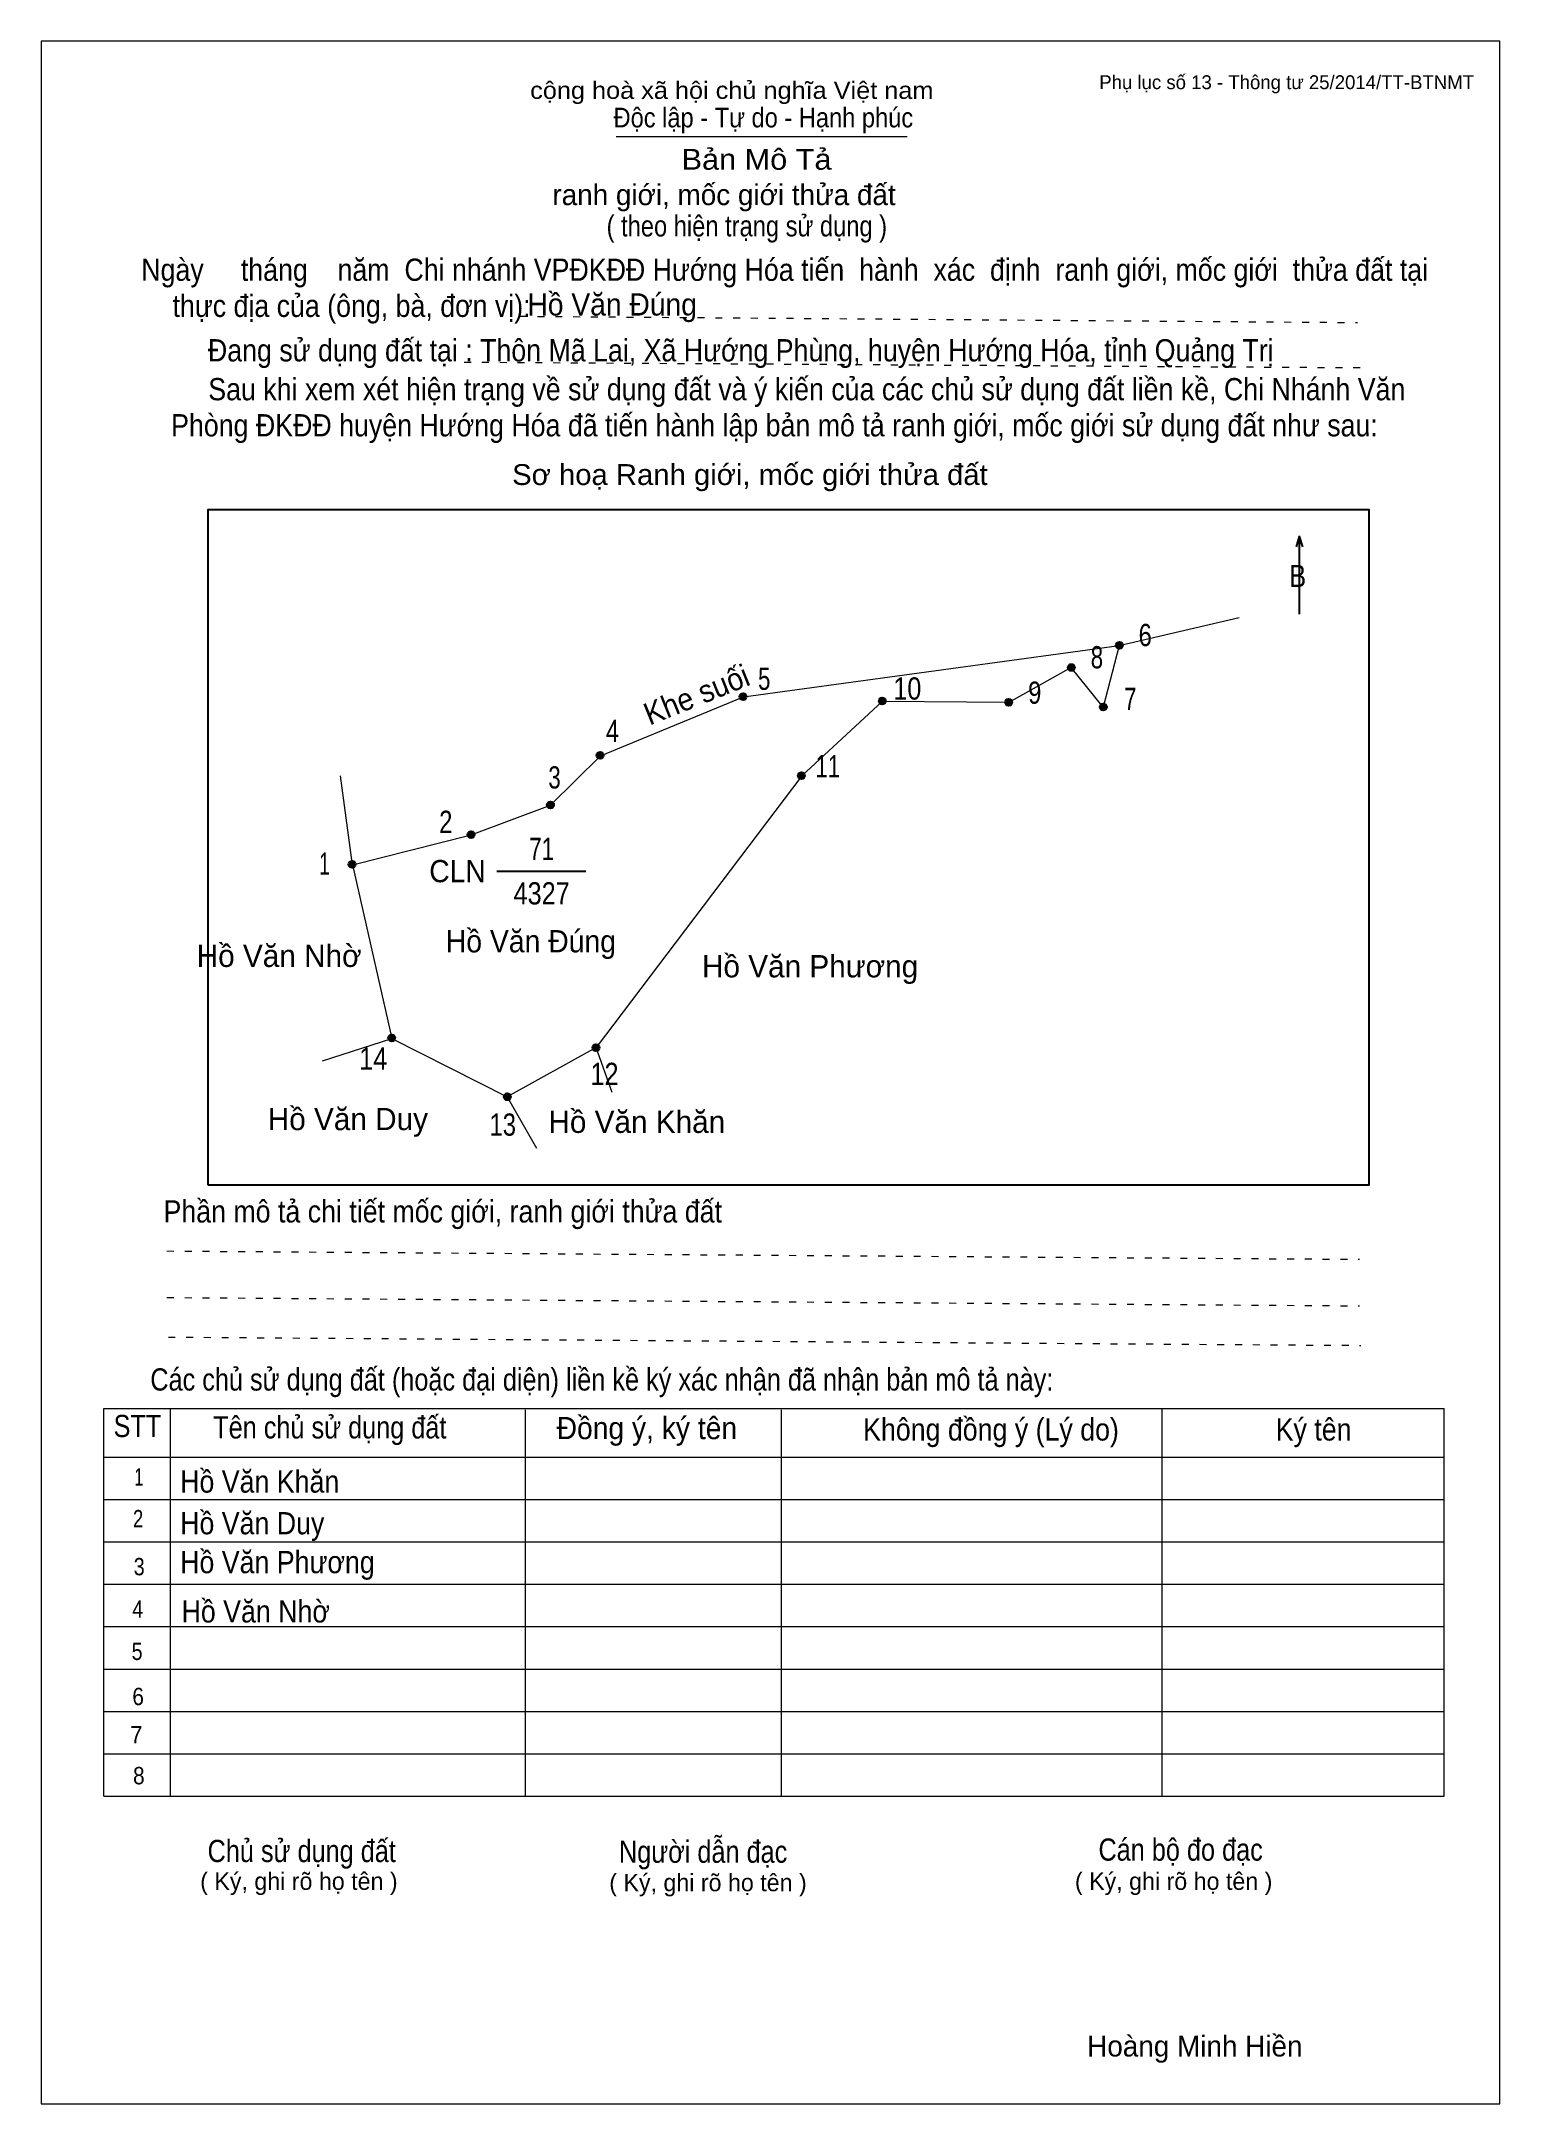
# Model space of a CAD drawing. Header units: centimetres. Extents: x 0 to 21, y 0 to 29.7.
import ezdxf
from ezdxf.enums import TextEntityAlignment as Align

# ---------------------------------------------------------------- set-up
doc = ezdxf.new("R2010")
doc.units = ezdxf.units.CM
doc.header["$LTSCALE"] = 0.13
doc.linetypes.add('DOTTED', pattern=[1.5, 0.3, -1.2])
for name, color, linetype, lineweight in [('1', 7, 'Continuous', 13), ('32', 7, 'Continuous', 25), ('33', 7, 'Continuous', 25), ('6', 7, 'Continuous', 13), ('62', 7, 'Continuous', 13)]:
    doc.layers.add(name, color=color, linetype=linetype, lineweight=lineweight)
for name, color, linetype in [('2', 7, 'Continuous'), ('34', 7, 'Continuous'), ('63', 7, 'Continuous')]:
    doc.layers.add(name, color=color, linetype=linetype)

msp = doc.modelspace()

# ---------------------------------------------------------------- hatches: boundary and pattern name
at = {"layer": '32'}
for points in [[(15.574, 21, 1), (15.474, 21, 1)], [(14.8807, 20.6823, 1), (14.7807, 20.6823, 1)], [(10.1557, 20.2625, 1), (10.0557, 20.2625, 1)], [(12.1598, 20.1982, 1), (12.0598, 20.1982, 1)], [(13.979, 20.1796, 1), (13.879, 20.1796, 1)], [(15.342, 20.1132, 1), (15.242, 20.1132, 1)], [(8.0959, 19.4171, 1), (7.9959, 19.4171, 1)], [(10.9946, 19.1237, 1), (10.8946, 19.1237, 1)], [(7.3819, 18.7032, 1), (7.2819, 18.7032, 1)], [(6.2395, 18.2748, 1), (6.1395, 18.2748, 1)], [(4.526, 17.8464, 1), (4.426, 17.8464, 1)], [(5.0972, 15.3475, 1), (4.9972, 15.3475, 1)], [(8.0373, 15.209, 1), (7.9373, 15.209, 1)], [(6.76, 14.5, 1), (6.66, 14.5, 1)]]:
    msp.add_hatch(color=256, dxfattribs=at).paths.add_polyline_path(points)

# ---------------------------------------------------------------- linework, layer by layer
at = {"layer": '1'}
msp.add_lwpolyline([(21, 0), (21, 29.7), (0, 29.7), (0, 0)], close=True, dxfattribs=at)
at = {"layer": '32'}
for centre in [(15.524, 21), (14.8307, 20.6823), (10.1057, 20.2625), (12.1098, 20.1982), (13.929, 20.1796), (15.292, 20.1132), (8.0459, 19.4171), (10.9446, 19.1237), (7.3319, 18.7032), (6.1895, 18.2748), (4.476, 17.8464), (5.0472, 15.3475), (7.9873, 15.209), (6.71, 14.5)]:
    msp.add_circle(centre, 0.05, dxfattribs=at)
at = {"layer": '33'}
msp.add_line((6.56, 17.75), (7.84, 17.75), dxfattribs=at)
at = {"layer": '6'}
for p, q in [((15.52, 21), (17.25, 21.4)), ((10.11, 20.26), (15.52, 21)), ((15.52, 21), (15.29, 20.11)), ((4.48, 17.84), (4.31, 19.12)), ((10.95, 19.12), (7.99, 15.21)), ((4.05, 15.02), (5.05, 15.34)), ((7.99, 15.21), (6.71, 14.5)), ((8.22, 14.56), (7.99, 15.21)), ((6.71, 14.5), (7.13, 13.76))]:
    msp.add_line(p, q, dxfattribs=at)
for points in [[(15.29, 20.11), (14.83, 20.68), (13.93, 20.18), (12.11, 20.19), (10.95, 19.12)], [(4.48, 17.84), (6.19, 18.27), (7.33, 18.7), (8.05, 19.41), (10.11, 20.26)], [(4.48, 17.84), (5.05, 15.34), (6.71, 14.5)]]:
    msp.add_lwpolyline(points, dxfattribs=at)
at = {"layer": '62'}
for p, q in [((8.28, 28.33), (12.47, 28.33)), ((0.9, 10.01), (20.2, 10.01)), ((0.9, 4.43), (0.9, 10.01)), ((1.86, 4.43), (1.86, 10.01)), ((6.97, 4.43), (6.97, 9.99)), ((10.66, 4.43), (10.66, 9.99)), ((16.14, 4.43), (16.14, 10.01)), ((20.2, 4.43), (20.2, 10.01)), ((0.9, 9.31), (20.2, 9.31)), ((0.9, 8.7), (20.2, 8.7)), ((0.9, 8.09), (20.2, 8.09)), ((0.9, 7.48), (20.2, 7.48)), ((0.9, 6.87), (20.2, 6.87)), ((0.9, 6.26), (20.2, 6.26)), ((0.9, 5.65), (20.2, 5.65)), ((0.9, 5.04), (20.2, 5.04)), ((0.9, 4.43), (20.2, 4.43))]:
    msp.add_line(p, q, dxfattribs=at)
at = {"layer": '62', "linetype": 'DOTTED'}
for p, q in [((6.89, 25.74), (18.95, 25.65)), ((6.09, 25.08), (19.04, 25)), ((1.81, 12.28), (18.98, 12.16)), ((1.81, 11.61), (18.98, 11.49)), ((1.83, 11.04), (19, 10.92))]:
    msp.add_line(p, q, dxfattribs=at)
at = {"layer": '62', "lineweight": 25}
for p, q in [((18.11, 22.58), (18.11, 21.45)), ((18.11, 22.57), (18.07, 22.42)), ((18.11, 22.57), (18.16, 22.42))]:
    msp.add_line(p, q, dxfattribs=at)
msp.add_lwpolyline([(2.4, 13.23), (19.12, 13.23), (19.12, 22.95), (2.4, 22.95)], close=True, dxfattribs=at)

# ---------------------------------------------------------------- texts
at = {"layer": '2', "width": 0.95}
msp.add_text('Khe suối', height=0.3212, rotation=22.006, dxfattribs=at).set_placement((9.4948, 20.141), align=Align.CENTER)
msp.add_text('Hồ Văn Đúng', height=0.3212, dxfattribs=at).set_placement((7.05, 16.58), align=Align.CENTER)
at = {"layer": '32'}
for s, width, p in [('6', 0.8, (15.895, 20.99)), ('8', 0.75, (15.2, 20.67)), ('5', 0.75, (10.41, 20.36)), ('10', 0.85, (12.47, 20.22)), ('9', 0.8, (14.305, 20.16)), ('7', 0.75, (15.68, 20.07)), ('4', 0.8, (8.225, 19.61)), ('11', 0.75, (11.325, 19.1)), ('3', 0.75, (7.39, 18.94)), ('2', 0.8, (5.825, 18.3)), ('1', 0.65, (4.08, 17.7)), ('14', 0.85, (4.78, 14.89)), ('12', 0.85, (8.11, 14.67)), ('13', 0.8, (6.645, 13.94))]:
    msp.add_text(s, height=0.32, dxfattribs=dict(at, width=width)).set_placement(p, align=Align.CENTER)
at = {"layer": '33'}
for s, width, p in [('71', 0.75, (7.205, 17.91)), ('4327', 0.85, (7.205, 17.27))]:
    msp.add_text(s, height=0.32, dxfattribs=dict(at, width=width)).set_placement(p, align=Align.CENTER)
at = {"layer": '33', "width": 0.95}
msp.add_text('CLN', height=0.32, dxfattribs=at).set_placement((6.4, 17.59), align=Align.RIGHT)
at = {"layer": '33'}
for s, p in [('Hồ Văn Nhờ', (3.425, 16.37)), ('Hồ Văn Phương', (11.07, 16.22)), ('Hồ Văn Phương', (11.07, 16.22)), ('Hồ Văn Duy', (4.415, 14.02)), ('Hồ Văn Khăn', (8.575, 13.98))]:
    msp.add_text(s, height=0.32, dxfattribs=at).set_placement(p, align=Align.CENTER)
at = {"layer": '34'}
for s, width, p in [('Hồ Văn Đúng', 0.95, (7, 25.75)), ('Hồ Văn Khăn', 0.9, (2, 8.8)), ('Hồ Văn Duy', 0.9, (2, 8.2)), ('Hồ Văn Phương', 0.9, (2, 7.64)), ('Hồ Văn Nhờ', 0.9, (2.02, 6.93))]:
    msp.add_text(s, height=0.32, dxfattribs=dict(at, width=width)).set_placement(p)
at = {"layer": '62'}
for s, height, width, p in [('cộng hoà xã hội chủ nghĩa Việt nam', 0.2474, 1.1, (7.04, 28.87)), ('Độc lập - Tự do - Hạnh phúc', 0.2828, 0.9, (8.24, 28.46)), ('Bản Mô Tả', 0.3, 1.1, (9.22, 27.85)), ('( theo hiện trạng sử dụng )', 0.3, 0.85, (8.14, 26.89)), ('Ngày     tháng    năm  Chi nhánh VPĐKĐĐ Hướng Hóa tiến  hành  xác  định  ranh giới, mốc giới  thửa đất tại ', 0.32, 0.9, (1.44, 26.25)), ('thực địa của (ông, bà, đơn vị): ', 0.32, 0.9, (1.89, 25.73)), ('Đang sử dụng đất tại : Thôn Mã Lai, Xã Hướng Phùng, huyện Hướng Hóa, tỉnh Quảng Trị', 0.32, 0.9, (2.4, 25.09)), ('     Sau khi xem xét hiện trạng về sử dụng đất và ý kiến của các chủ sử dụng đất liền kề, Chi Nhánh Văn ', 0.32, 0.9, (1.87, 24.53)), ('Phòng ĐKĐĐ huyện Hướng Hóa đã tiến hành lập bản mô tả ranh giới, mốc giới sử dụng đất như sau:', 0.32, 0.9, (1.87, 24.01)), ('Sơ hoạ Ranh giới, mốc giới thửa đất', 0.3, 1.05, (6.78, 23.31)), ('B', 0.32, 0.85, (17.97, 21.84)), ('Phần mô tả chi tiết mốc giới, ranh giới thửa đất ', 0.32, 0.9, (1.76, 12.69)), ('Các chủ sử dụng đất (hoặc đại diện) liền kề ký xác nhận đã nhận bản mô tả này:', 0.32, 0.85, (1.57, 10.27))]:
    msp.add_text(s, height=height, dxfattribs=dict(at, width=width)).set_placement(p)
msp.add_text('ranh giới, mốc giới thửa đất', height=0.3, dxfattribs=at).set_placement((7.36, 27.34))
for s, height, width, p in [('STT', 0.32, 0.85, (1.385, 9.6)), ('Tên chủ sử dụng đất', 0.32, 0.85, (4.155, 9.58)), ('Đồng ý, ký tên', 0.32, 0.95, (8.72, 9.57)), ('Không đồng ý (Lý do)', 0.32, 0.9, (13.675, 9.55)), ('Ký tên', 0.32, 0.9, (18.32, 9.55)), ('1', 0.25, 0.7, (1.405, 8.9)), ('2', 0.25, 0.8, (1.395, 8.3)), ('3', 0.25, 0.85, (1.41, 7.61)), ('4', 0.25, 0.85, (1.39, 7)), ('5', 0.25, 0.85, (1.38, 6.39)), ('6', 0.25, 0.9, (1.395, 5.74)), ('7', 0.25, 0.95, (1.37, 5.19)), ('8', 0.25, 0.9, (1.405, 4.6)), ('Người dẫn đạc', 0.32, 0.85, (9.53, 3.47)), ('Chủ sử dụng đất', 0.32, 0.85, (3.75, 3.48)), ('Cán bộ đo đạc', 0.32, 0.85, (16.405, 3.5))]:
    msp.add_text(s, height=height, dxfattribs=dict(at, width=width)).set_placement(p, align=Align.CENTER)
for p in [(3.71, 3.08), (9.6, 3.06), (16.305, 3.08)]:
    msp.add_text('( Ký, ghi rõ họ tên )', height=0.25, dxfattribs=at).set_placement(p, align=Align.CENTER)
at = {"layer": '63'}
msp.add_text('Phụ lục số 13 - Thông tư 25/2014/TT-BTNMT', height=0.2, dxfattribs=at).set_placement((20.63, 29.01), align=Align.RIGHT)
msp.add_text('Hoàng Minh Hiền', height=0.3, dxfattribs=at).set_placement((16.61, 0.68), align=Align.CENTER)

doc.saveas('drawing.dxf')
